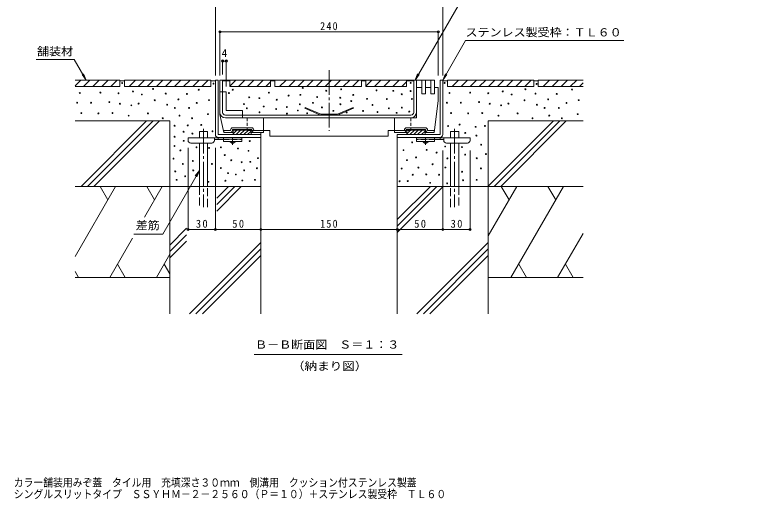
# Model space of a CAD drawing. Units: millimetres at full size, sheet at 1:3. Extents: x -1117 to 1162, y -824 to 816.
# Drawn here: x 219 to 1032, y -824 to -291 of the extents above; entities that cross this region are included whole.
import ezdxf
from ezdxf.enums import TextEntityAlignment as Align

# ---------------------------------------------------------------- set-up
doc = ezdxf.new("R2010")
doc.units = ezdxf.units.MM
doc.header["$LTSCALE"] = 3
doc.header["$PDMODE"] = 32
doc.header["$PDSIZE"] = 2.4
for name, pattern in [('CHAIN1', [8, 5, -1, 1, -1]), ('CHAIN2', [12, 9, -1, 1, -1]), ('DASHED1', [1.8, 1.2, -0.6]), ('DASHED2', [3, 2, -1]), ('DASHED3', [4, 3, -1])]:
    doc.linetypes.add(name, pattern=pattern)
for name, color, linetype, lineweight in [('4-0', 7, 'CHAIN2', 9), ('4-1', 2, 'Continuous', 9), ('4-2', 3, 'Continuous', 9), ('4-3', 4, 'Continuous', 9), ('4-4', 7, 'Continuous', 9), ('4-5', 7, 'Continuous', 9), ('4-6', 6, 'Continuous', 9), ('4-9', 5, 'DASHED1', 5), ('4-A', 6, 'Continuous', 9), ('4-C', 2, 'Continuous', 9), ('4-E', 7, 'Continuous', 9)]:
    doc.layers.add(name, color=color, linetype=linetype, lineweight=lineweight)
doc.layers.add('F-5_F-5ﾚｲﾔ', color=2, linetype='Continuous')
doc.styles.add('ＭＳ ゴシック', font='')
doc.styles.get('ＭＳ ゴシック').set_extended_font_data('MS Gothic')

msp = doc.modelspace()

# ---------------------------------------------------------------- linework, layer by layer
at = {"layer": '4-0'}
msp.add_line((564.375, -352.322), (564.375, -419.104), dxfattribs=at)
at = {"layer": '4-1'}
for p, q in [((439.375, -423.119), (439.375, -363.119)), ((686.375, -363.119), (689.375, -363.119)), ((686.375, -423.119), (686.375, -363.119)), ((689.375, -423.119), (689.375, -363.119)), ((442.375, -423.119), (489.375, -423.119)), ((442.375, -426.119), (489.375, -426.119)), ((489.375, -426.119), (489.375, -423.119)), ((686.375, -423.119), (639.375, -423.119)), ((639.375, -426.119), (639.375, -423.119)), ((686.375, -426.119), (639.375, -426.119))]:
    msp.add_line(p, q, dxfattribs=at)
msp.add_lwpolyline([(442.375, -423.119), (442.375, -363.119), (439.375, -363.119)], dxfattribs=at)
for centre, start, end in [((442.375, -423.119), 180, 270), ((686.375, -423.119), 270, 0)]:
    msp.add_arc(centre, 3, start, end, dxfattribs=at)
at = {"layer": '4-2'}
for p, q in [((444.375, -363.119), (680.375, -363.119)), ((444.375, -398.619), (444.375, -363.119)), ((447.375, -398.619), (447.375, -363.119)), ((657.375, -398.619), (657.375, -363.119)), ((660.375, -371.119), (660.375, -363.119)), ((538.024, -393.119), (537.623, -394.035)), ((554.934, -401.619), (537.623, -394.035)), ((555.143, -400.619), (538.024, -393.119)), ((573.607, -400.619), (590.727, -393.119)), ((573.817, -401.619), (591.128, -394.035)), ((590.727, -393.119), (591.128, -394.035)), ((450.375, -401.619), (654.375, -401.619)), ((450.375, -404.619), (654.375, -404.619)), ((555.143, -400.619), (573.607, -400.619))]:
    msp.add_line(p, q, dxfattribs=at)
for centre, radius, start, end in [((450.375, -398.619), 6, 180, 270), ((450.375, -398.619), 3, 180, 270), ((654.375, -398.619), 3, 270, 0), ((654.375, -398.619), 6, 270, 0)]:
    msp.add_arc(centre, radius, start, end, dxfattribs=at)
at = {"layer": '4-3'}
for p, q in [((660.375, -371.119), (664.375, -371.119)), ((660.375, -404.619), (660.375, -371.119)), ((670.375, -378.119), (670.375, -371.119)), ((680.375, -378.119), (680.375, -371.119)), ((680.375, -371.119), (684.375, -371.119)), ((684.375, -386.119), (684.375, -371.119)), ((451.375, -376.119), (447.375, -376.119)), ((451.375, -376.119), (451.375, -396.619)), ((670.375, -378.119), (666.375, -378.119)), ((680.375, -378.119), (676.375, -378.119)), ((684.375, -386.119), (679.875, -420.619)), ((451.375, -396.619), (469.375, -396.619)), ((469.375, -401.619), (469.375, -396.619)), ((444.375, -398.619), (444.375, -401.119)), ((448.875, -420.619), (444.375, -401.119)), ((660.375, -404.619), (636.375, -404.619)), ((636.375, -420.619), (636.375, -404.619)), ((448.875, -420.619), (448.875, -418.619)), ((455.625, -418.619), (448.875, -418.619)), ((455.625, -420.619), (448.875, -420.619)), ((455.625, -420.619), (458.875, -420.619)), ((479.125, -415.619), (458.625, -415.619)), ((479.125, -417.619), (458.625, -417.619)), ((458.875, -417.619), (458.875, -423.119)), ((458.875, -417.719), (478.875, -417.719)), ((458.875, -417.819), (478.875, -417.819)), ((458.875, -417.919), (478.875, -417.919)), ((458.875, -418.019), (478.875, -418.019)), ((462.919, -418.119), (458.875, -422.163)), ((458.875, -418.119), (478.875, -418.119)), ((467.161, -418.119), (462.161, -423.119)), ((471.404, -418.119), (466.404, -423.119)), ((475.647, -418.119), (470.647, -423.119)), ((478.875, -419.133), (474.889, -423.119)), ((478.875, -417.619), (478.875, -423.119)), ((482.125, -418.619), (492.375, -418.619)), ((646.625, -418.619), (636.375, -418.619)), ((649.875, -420.619), (636.375, -420.619)), ((649.625, -415.619), (670.125, -415.619)), ((649.625, -417.619), (670.125, -417.619)), ((649.875, -417.619), (649.875, -423.119)), ((669.875, -417.719), (649.875, -417.719)), ((669.875, -417.819), (649.875, -417.819)), ((669.875, -417.919), (649.875, -417.919)), ((669.875, -418.019), (649.875, -418.019)), ((669.875, -418.119), (649.875, -418.119)), ((653.919, -418.119), (649.875, -422.163)), ((658.161, -418.119), (653.161, -423.119)), ((662.404, -418.119), (657.404, -423.119)), ((666.647, -418.119), (661.647, -423.119)), ((669.875, -419.133), (665.889, -423.119)), ((669.875, -417.619), (669.875, -423.119)), ((673.125, -420.619), (669.875, -420.619)), ((673.125, -418.619), (679.875, -418.619)), ((673.125, -420.619), (679.875, -420.619)), ((679.875, -420.619), (679.875, -418.619)), ((478.875, -423.119), (458.875, -423.119)), ((649.875, -423.119), (669.875, -423.119))]:
    msp.add_line(p, q, dxfattribs=at)
at = {"layer": '4-3', "linetype": 'DASHED1'}
for p, q in [((447.375, -376.119), (444.375, -376.119)), ((469.375, -404.619), (469.375, -401.619))]:
    msp.add_line(p, q, dxfattribs=at)
at = {"layer": '4-3'}
for points in [[(664.375, -371.119), (666.375, -371.119), (666.375, -378.119)], [(670.375, -371.119), (676.375, -371.119), (676.375, -378.119)], [(478.875, -420.619), (492.375, -420.619), (492.375, -404.619)]]:
    msp.add_lwpolyline(points, dxfattribs=at)
for centre, radius, start, end in [((455.625, -418.119), 0.5, 270, 0), ((455.625, -418.119), 2.5, 270, 0), ((458.625, -418.119), 2.5, 90, 180), ((458.625, -418.119), 0.5, 90, 180), ((479.125, -418.119), 2.5, 0, 90), ((479.125, -418.119), 0.5, 0, 90), ((482.125, -418.119), 2.5, 180, 270), ((482.125, -418.119), 0.5, 180, 270), ((646.625, -418.119), 2.5, 270, 0), ((646.625, -418.119), 0.5, 270, 0), ((649.625, -418.119), 2.5, 90, 180), ((649.625, -418.119), 0.5, 90, 180), ((670.125, -418.119), 2.5, 0, 90), ((670.125, -418.119), 0.5, 0, 90), ((673.125, -418.119), 2.5, 180, 270), ((673.125, -418.119), 0.5, 180, 270)]:
    msp.add_arc(centre, radius, start, end, dxfattribs=at)
at = {"layer": '4-4'}
for p, q in [((439.376, -277.124), (439.376, -358.12)), ((689.375, -277.124), (689.375, -358.12)), ((444.375, -309.241), (444.375, -358.12)), ((684.375, -310.141), (444.375, -310.141)), ((684.375, -309.241), (684.375, -358.12)), ((447.375, -341.358), (447.375, -357.119)), ((451.375, -341.358), (451.375, -370.119)), ((447.375, -342.258), (451.375, -342.258)), ((409.376, -528.267), (409.376, -437.619)), ((439.375, -528.267), (439.375, -437.619)), ((489.375, -528.267), (489.375, -431.119)), ((639.375, -528.267), (639.375, -431.119)), ((689.375, -528.267), (689.375, -440.419)), ((719.375, -528.267), (719.375, -440.419)), ((409.376, -527.367), (439.375, -527.367)), ((439.375, -527.367), (489.375, -527.367)), ((489.375, -527.367), (639.375, -527.367)), ((639.375, -527.367), (689.375, -527.367)), ((689.375, -527.367), (719.375, -527.367))]:
    msp.add_line(p, q, dxfattribs=at)
for p in [(444.375, -310.141), (684.375, -310.141), (447.375, -342.258), (451.375, -342.258), (409.376, -527.367), (439.375, -527.367), (489.375, -527.367), (639.375, -527.367), (689.375, -527.367), (719.375, -527.367)]:
    msp.add_point(p, dxfattribs=at)
at = {"layer": '4-5'}
for p, q in [((714.396, -319.783), (689.375, -363.119)), ((888.396, -319.783), (714.396, -319.783)), ((297.41, -363.119), (294.54, -356.19)), ((658.875, -363.119), (663.441, -357.169)), ((689.375, -363.119), (692.246, -356.19)), ((689.375, -363.119), (693.941, -357.169)), ((421.917, -462.505), (381.531, -532.456)), ((421.917, -462.505), (417.351, -468.455)), ((421.917, -462.505), (419.047, -469.434)), ((381.531, -532.456), (349.862, -532.456)), ((482.065, -664.978), (644.678, -664.978))]:
    msp.add_line(p, q, dxfattribs=at)
for points in [[(1031.681, -274.217), (710.203, -274.217), (658.875, -363.119), (661.746, -356.19)], [(242.339, -340.35), (284.264, -340.35), (297.41, -363.119), (292.844, -357.169)]]:
    msp.add_lwpolyline(points, dxfattribs=at)
at = {"layer": '4-6'}
for p, q in [((389.375, -408.119), (285.175, -408.119)), ((292.244, -479.682), (363.806, -408.119)), ((298.877, -480.119), (370.877, -408.119)), ((305.948, -480.119), (377.948, -408.119)), ((389.375, -480.119), (389.375, -408.119)), ((739.375, -480.119), (739.375, -408.119)), ((739.375, -479.682), (810.938, -408.119)), ((739.375, -408.119), (843.575, -408.119)), ((746.009, -480.119), (818.009, -408.119)), ((753.08, -480.119), (825.08, -408.119)), ((421.917, -426.619), (421.917, -419.619)), ((489.375, -420.619), (489.375, -620.119)), ((697.834, -419.619), (706.834, -419.619)), ((697.834, -426.619), (697.834, -419.619)), ((706.834, -426.619), (706.834, -419.619)), ((639.375, -423.119), (639.375, -620.119)), ((421.917, -480.119), (421.917, -432.419)), ((430.917, -480.119), (430.917, -432.419)), ((697.834, -480.119), (697.834, -432.419)), ((706.834, -480.119), (706.834, -432.419)), ((389.375, -480.119), (285.175, -480.119)), ((329.701, -480.119), (285.175, -557.241)), ((312.654, -480.119), (321.178, -494.883)), ((381.004, -480.119), (361.513, -513.878)), ((363.956, -480.119), (372.48, -494.883)), ((489.375, -480.119), (389.375, -480.119)), ((389.375, -480.119), (389.375, -620.119)), ((440.928, -492.929), (453.738, -480.119)), ((440.928, -500), (460.809, -480.119)), ((440.928, -507.071), (467.88, -480.119)), ((639.375, -480.119), (739.375, -480.119)), ((639.375, -516.5), (675.756, -480.119)), ((639.375, -523.571), (682.827, -480.119)), ((639.375, -530.642), (689.898, -480.119)), ((770.707, -480.119), (739.375, -534.387)), ((739.375, -480.119), (739.375, -620.119)), ((739.375, -480.119), (843.575, -480.119)), ((753.659, -480.119), (762.183, -494.883)), ((822.009, -480.119), (764.274, -580.119)), ((804.962, -480.119), (813.485, -494.883)), ((389.375, -544.482), (407.809, -526.048)), ((389.375, -551.553), (407.809, -533.12)), ((843.575, -531.623), (815.576, -580.119)), ((348.255, -536.841), (323.269, -580.119)), ((389.375, -558.624), (407.809, -540.191)), ((411.018, -620.119), (489.375, -541.762)), ((661.018, -620.119), (739.375, -541.762)), ((418.089, -620.119), (489.375, -548.833)), ((668.089, -620.119), (739.375, -548.833)), ((389.375, -554.477), (374.571, -580.119)), ((425.16, -620.119), (489.375, -555.904)), ((675.16, -620.119), (739.375, -555.904)), ((331.792, -565.356), (340.316, -580.119)), ((383.094, -565.356), (389.375, -576.235)), ((772.798, -565.356), (781.321, -580.119)), ((824.1, -565.356), (832.623, -580.119)), ((285.175, -573.471), (289.014, -580.119)), ((389.375, -580.119), (285.175, -580.119)), ((739.375, -580.119), (843.575, -580.119))]:
    msp.add_line(p, q, dxfattribs=at)
at = {"layer": '4-6', "linetype": 'CHAIN2'}
for p, q in [((426.417, -416.834), (426.417, -502.786)), ((702.334, -416.834), (702.334, -502.786))]:
    msp.add_line(p, q, dxfattribs=at)
at = {"layer": '4-6', "linetype": 'DASHED3'}
for p, q in [((421.917, -480.119), (421.917, -502.786)), ((430.917, -502.786), (430.917, -480.119)), ((697.834, -502.786), (697.834, -480.119)), ((706.834, -480.119), (706.834, -502.786))]:
    msp.add_line(p, q, dxfattribs=at)
at = {"layer": '4-6'}
msp.add_lwpolyline([(430.917, -426.619), (430.917, -419.619), (421.917, -419.619)], dxfattribs=at)
at = {"layer": '4-9'}
for p, q in [((474.376, -404.619), (474.376, -418.619)), ((474.376, -418.619), (492.376, -418.619))]:
    msp.add_line(p, q, dxfattribs=at)
at = {"layer": '4-9', "linetype": 'Continuous'}
for p, q in [((492.376, -418.619), (499.376, -418.619)), ((629.375, -418.619), (629.375, -424.619)), ((636.375, -418.619), (629.375, -418.619))]:
    msp.add_line(p, q, dxfattribs=at)
at = {"layer": '4-9'}
msp.add_lwpolyline([(654.375, -404.619), (654.375, -418.619), (636.375, -418.619)], dxfattribs=at)
at = {"layer": '4-9', "linetype": 'Continuous'}
msp.add_lwpolyline([(499.376, -418.619), (499.376, -424.619), (629.375, -424.619)], dxfattribs=at)
at = {"layer": '4-A'}
for p, q in [((670.375, -363.119), (670.375, -378.119)), ((676.375, -363.119), (680.375, -363.119)), ((676.375, -378.119), (676.375, -363.119)), ((680.375, -363.119), (680.375, -378.119)), ((680.375, -378.119), (676.375, -378.119))]:
    msp.add_line(p, q, dxfattribs=at)
msp.add_lwpolyline([(670.375, -378.119), (666.375, -378.119), (666.375, -363.119), (670.375, -363.119)], dxfattribs=at)
at = {"layer": '4-C', "color": 4}
for p, q in [((409.376, -429.419), (409.376, -426.619)), ((409.376, -426.619), (448.375, -426.619)), ((438.371, -428.619), (448.375, -428.619)), ((438.376, -429.419), (438.376, -426.619)), ((442.376, -428.619), (442.376, -426.619)), ((719.375, -426.619), (680.375, -426.619)), ((690.38, -428.619), (680.375, -428.619)), ((686.375, -428.619), (686.375, -426.619)), ((690.375, -429.419), (690.375, -426.619)), ((719.375, -429.419), (719.375, -426.619)), ((435.376, -432.419), (412.375, -432.419)), ((693.375, -432.419), (716.375, -432.419))]:
    msp.add_line(p, q, dxfattribs=at)
at = {"layer": '4-C', "color": 3}
for p, q in [((448.375, -426.119), (468.375, -426.119)), ((448.375, -426.119), (448.375, -430.619)), ((448.375, -428.119), (468.375, -428.119)), ((448.375, -430.619), (468.375, -430.619)), ((468.375, -426.119), (468.375, -430.619)), ((660.375, -426.119), (660.375, -430.619)), ((680.375, -426.119), (660.375, -426.119)), ((680.375, -428.119), (660.375, -428.119)), ((680.375, -430.619), (660.375, -430.619)), ((680.375, -426.119), (680.375, -430.619))]:
    msp.add_line(p, q, dxfattribs=at)
at = {"layer": '4-C', "color": 3, "linetype": 'DASHED2'}
for p, q in [((448.375, -428.619), (468.375, -428.619)), ((680.375, -428.619), (660.375, -428.619))]:
    msp.add_line(p, q, dxfattribs=at)
at = {"layer": '4-C'}
for p, q in [((455.625, -431.119), (455.625, -430.619)), ((461.126, -431.119), (461.126, -430.619)), ((667.625, -431.119), (667.625, -430.619)), ((673.125, -431.119), (673.125, -430.619)), ((457.376, -432.619), (455.625, -431.119)), ((461.126, -431.119), (455.625, -431.119)), ((459.375, -432.619), (457.376, -432.619)), ((461.126, -431.119), (459.375, -432.619)), ((667.625, -431.119), (669.375, -432.619)), ((667.625, -431.119), (673.125, -431.119)), ((669.375, -432.619), (671.375, -432.619)), ((671.375, -432.619), (673.125, -431.119))]:
    msp.add_line(p, q, dxfattribs=at)
at = {"layer": '4-C', "color": 4, "linetype": 'CHAIN1'}
for p, q in [((458.375, -434.167), (458.375, -426.119)), ((670.375, -434.167), (670.375, -426.119))]:
    msp.add_line(p, q, dxfattribs=at)
at = {"layer": '4-C', "color": 4}
for centre, start, end in [((412.375, -429.419), 180, 270), ((435.376, -429.419), 270, 0), ((693.375, -429.419), 180, 270), ((716.375, -429.419), 270, 0)]:
    msp.add_arc(centre, 3, start, end, dxfattribs=at)
at = {"layer": '4-E', "color": 2}
for p, q in [((285.175, -363.119), (334.376, -363.119)), ((285.175, -369.48), (291.536, -363.119)), ((294.536, -370.119), (301.536, -363.119)), ((304.536, -370.119), (311.536, -363.119)), ((314.536, -370.119), (321.536, -363.119)), ((324.536, -370.119), (331.536, -363.119)), ((334.376, -363.119), (334.376, -370.119)), ((334.376, -364.119), (339.376, -364.119)), ((339.376, -363.119), (339.376, -370.119)), ((339.376, -363.119), (434.376, -363.119)), ((344.536, -370.119), (351.536, -363.119)), ((354.536, -370.119), (361.536, -363.119)), ((364.536, -370.119), (371.536, -363.119)), ((374.536, -370.119), (381.536, -363.119)), ((384.536, -370.119), (391.536, -363.119)), ((394.536, -370.119), (401.536, -363.119)), ((404.536, -370.119), (411.536, -363.119)), ((414.536, -370.119), (421.536, -363.119)), ((424.536, -370.119), (431.536, -363.119)), ((434.376, -363.119), (434.376, -370.119)), ((434.376, -364.119), (439.376, -364.119)), ((447.375, -364.119), (455.275, -364.119)), ((455.275, -363.119), (499.875, -363.119)), ((455.275, -363.119), (455.275, -370.119)), ((461.836, -363.119), (455.275, -369.68)), ((464.836, -370.119), (471.836, -363.119)), ((474.836, -370.119), (481.836, -363.119)), ((484.836, -370.119), (491.836, -363.119)), ((494.836, -370.119), (499.875, -365.08)), ((499.875, -363.119), (499.875, -370.119)), ((499.875, -364.119), (504.875, -364.119)), ((504.875, -363.119), (599.875, -363.119)), ((504.875, -363.119), (504.875, -370.119)), ((510.036, -370.119), (517.036, -363.119)), ((520.036, -370.119), (527.036, -363.119)), ((530.036, -370.119), (537.036, -363.119)), ((540.036, -370.119), (547.036, -363.119)), ((550.036, -370.119), (557.036, -363.119)), ((560.036, -370.119), (567.036, -363.119)), ((570.036, -370.119), (577.036, -363.119)), ((580.036, -370.119), (587.036, -363.119)), ((590.036, -370.119), (597.036, -363.119)), ((599.875, -363.119), (599.875, -370.119)), ((599.875, -364.119), (604.875, -364.119)), ((604.875, -363.119), (649.475, -363.119)), ((604.875, -363.119), (604.875, -370.119)), ((611.436, -363.119), (604.875, -369.68)), ((614.436, -370.119), (621.436, -363.119)), ((624.436, -370.119), (631.436, -363.119)), ((634.436, -370.119), (641.436, -363.119)), ((644.436, -370.119), (649.475, -365.08)), ((649.475, -363.119), (649.475, -370.119)), ((657.375, -364.119), (649.475, -364.119)), ((689.375, -364.119), (694.375, -364.119)), ((694.375, -363.119), (694.375, -370.119)), ((694.375, -363.119), (789.375, -363.119)), ((699.536, -370.119), (706.536, -363.119)), ((709.536, -370.119), (716.536, -363.119)), ((719.536, -370.119), (726.536, -363.119)), ((729.536, -370.119), (736.536, -363.119)), ((739.536, -370.119), (746.536, -363.119)), ((749.536, -370.119), (756.536, -363.119)), ((759.536, -370.119), (766.536, -363.119)), ((769.536, -370.119), (776.536, -363.119)), ((779.536, -370.119), (786.536, -363.119)), ((789.375, -363.119), (789.375, -370.119)), ((789.375, -364.119), (794.375, -364.119)), ((794.375, -363.119), (843.575, -363.119)), ((794.375, -363.119), (794.375, -370.119)), ((799.536, -370.119), (806.536, -363.119)), ((809.536, -370.119), (816.536, -363.119)), ((819.536, -370.119), (826.536, -363.119)), ((829.536, -370.119), (836.536, -363.119)), ((334.376, -370.119), (285.175, -370.119)), ((434.376, -370.119), (339.376, -370.119)), ((455.275, -370.119), (499.875, -370.119)), ((599.875, -370.119), (504.875, -370.119)), ((604.875, -370.119), (649.475, -370.119)), ((789.375, -370.119), (694.375, -370.119)), ((843.575, -370.119), (794.375, -370.119)), ((839.536, -370.119), (843.575, -366.08))]:
    msp.add_line(p, q, dxfattribs=at)
at = {"layer": '4-E'}
for centre in [(336.968, -366.385), (370.909, -372.895), (421.121, -373.808), (437.293, -367.026), (458.448, -373.799), (535.425, -371.785), (577.674, -373.292), (654.052, -366.283), (691.336, -366.266), (780.136, -373.254), (792.46, -367.386), (831.391, -373.646), (290.36, -377.346), (313.053, -376.955), (332.942, -377.607), (348.861, -375.602), (358.569, -378.977), (384.857, -377.95), (408.137, -378.341), (454.298, -377.356), (476.674, -382.115), (498.314, -376.977), (519.833, -380.237), (532.875, -379.324), (551.274, -381.822), (561.28, -374.836), (591.021, -379.434), (616.539, -374.466), (634.929, -374.988), (644.188, -378.77), (653.97, -375.248), (696.789, -377.346), (719.482, -376.955), (739.371, -377.607), (755.291, -375.602), (764.999, -378.977), (791.286, -377.95), (814.566, -378.341), (287.483, -388.057), (302.75, -388.041), (322.834, -387.258), (334.507, -389.149), (355.048, -388.954), (372.728, -385.383), (386.422, -390.274), (398.747, -384.405), (418.897, -388.318), (432.395, -385.188), (470.865, -389.466), (487.75, -382.976), (506.791, -384.802), (532.271, -389.764), (546.668, -388.134), (576.692, -382.504), (576.862, -389.669), (588.804, -386.257), (606.106, -383.726), (612.131, -390.455), (627.886, -383.987), (655.423, -383.949), (693.912, -388.057), (709.179, -388.041), (729.264, -387.258), (740.936, -389.149), (761.477, -388.954), (779.157, -385.383), (792.851, -390.274), (805.176, -384.405), (825.326, -388.318), (838.824, -385.188), (347.027, -390.91), (394.834, -393.796), (410.485, -393.796), (473.929, -394.142), (487.917, -398.464), (492.523, -392.152), (506.17, -395.052), (517.941, -392.834), (530.053, -396.587), (556.495, -393.175), (569.075, -396.908), (601.698, -397.106), (617.609, -398.28), (630.02, -394.199), (644.35, -393.346), (652.538, -397.81), (753.457, -390.91), (801.264, -393.796), (816.914, -393.796), (292.055, -399.387), (310.836, -399.779), (326.356, -399.387), (344.093, -402.257), (365.221, -399.713), (381.532, -405.142), (399.921, -402.208), (413.81, -405.142), (431.221, -400.643), (518.112, -399.999), (540.289, -399.658), (583.619, -398.805), (638.549, -399.146), (698.485, -399.387), (717.265, -399.779), (732.785, -399.387), (750.522, -402.257), (771.65, -399.713), (787.961, -405.142), (806.35, -402.208), (820.24, -405.142), (837.651, -400.643), (394.55, -413.302), (408.983, -412.955), (423.938, -412.433), (695.118, -413.618), (707.813, -412.053), (725.376, -414.574), (735.635, -413.531), (404.493, -419.978), (414.191, -421.93), (436.197, -419.389), (714.098, -421.23), (394.56, -425.421), (404.663, -429.905), (477.138, -430.227), (726.291, -424.172), (394.483, -435.61), (418.609, -436.96), (432.436, -437.686), (445.549, -437.082), (464.239, -438.402), (655.681, -431.59), (691.963, -436.139), (710.492, -436.805), (731.534, -434.157), (400.922, -440.398), (449.681, -445.522), (475.816, -440.897), (646.155, -440.149), (671.659, -439.87), (682.603, -442.895), (713.946, -445), (736.816, -444.53), (393.395, -449.442), (403.612, -455.289), (414.668, -451.972), (435.653, -455.327), (456.867, -451.235), (468.292, -453.446), (477.809, -453.06), (486.207, -448.97), (649.912, -451.229), (660.015, -448.194), (694.404, -449.232), (726.722, -449.054), (395.32, -463.581), (415.114, -462.424), (445.383, -459.83), (471.035, -462.424), (485.061, -460.08), (644.167, -460.479), (662.594, -459.373), (678.196, -455.688), (692.296, -459.218), (731.267, -460.233), (406.145, -468.85), (453.366, -465.424), (461.859, -466.929), (656.329, -467.236), (671.159, -466.832), (685.306, -467.165), (710.506, -463.919), (396.794, -472.795), (431.77, -474.966), (450.376, -473.81), (469.029, -473.532), (482.83, -472.812), (641.923, -474.418), (650.801, -474.115), (675.494, -476.081), (694.182, -476.748), (711.602, -473.322), (726.599, -472.764)]:
    msp.add_circle(centre, 0.5, dxfattribs=at)

# ---------------------------------------------------------------- texts
at = {"layer": '4-4', "color": 2, "style": 'ＭＳ ゴシック'}
msp.add_text('4', height=8.798, dxfattribs=at).set_placement((446.375, -340.458), align=Align.BOTTOM_LEFT)
at = {"layer": '4-4', "color": 2, "char_height": 8.798, "attachment_point": 7, "style": 'ＭＳ ゴシック'}
for s, insert in [('\\T1.27;\\W0.9;240', (554.625, -308.341)), ('\\T1.27;\\W0.95;30', (418.001, -525.567)), ('\\T1.27;\\W0.95;50', (458, -525.567)), ('\\T1.27;\\W0.9;150', (554.625, -525.567)), ('\\T1.27;\\W0.95;50', (658, -525.567)), ('\\T1.27;\\W0.95;30', (698, -525.567))]:
    msp.add_mtext(s, dxfattribs=dict(at, insert=insert))
at = {"layer": '4-5', "color": 2, "style": 'ＭＳ ゴシック'}
for s, width, p in [('ステンレス製受枠：ＴＬ６０', 1.1, (714.396, -317.775)), ('舗装材', 1.1, (243.416, -338.674)), ('差筋', 1.1, (351.841, -529.886)), ('Ｂ－Ｂ断面図\u3000Ｓ＝１：３', 1.1, (483.134, -661.021)), ('（納まり図）', 1.15, (523.622, -684.701))]:
    msp.add_text(s, height=8.798, dxfattribs=dict(at, width=width)).set_placement(p, align=Align.BOTTOM_LEFT)
at = {"layer": 'F-5_F-5ﾚｲﾔ', "style": 'ＭＳ ゴシック', "width": 0.9}
for s, p in [('カラー舗装用みぞ蓋\u3000タイル用\u3000充填深さ３０ｍｍ\u3000側溝用\u3000クッション付ステンレス製蓋', (217.737, -812.7)), ('シングルスリットタイプ\u3000ＳＳＹＨＭ－２－２５６０（Ｐ＝１０）＋ステンレス製受枠\u3000ＴＬ６０', (217.812, -825.389))]:
    msp.add_text(s, height=8.798, dxfattribs=at).set_placement(p, align=Align.BOTTOM_LEFT)

doc.saveas('drawing.dxf')
